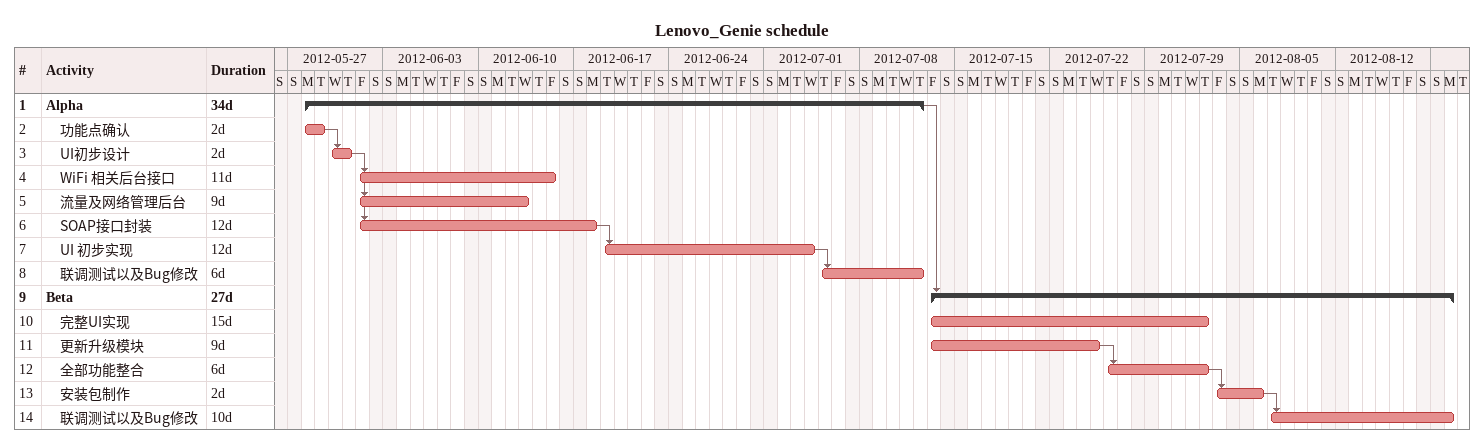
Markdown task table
Lenovo_Genie schedule

| ID | Level | Task | Duration | Start | Finish | Predecessors |
|---|---|---|---|---|---|---|
| 1 | 1 | **Alpha** | 34d | 2012-05-28 | 2012-07-12 |  |
| 2 | 2 | 功能点确认 | 2d | 2012-05-28 | 2012-05-29 |  |
| 3 | 2 | UI初步设计 | 2d | 2012-05-30 | 2012-05-31 | 2 |
| 4 | 2 | WiFi 相关后台接口 | 11d | 2012-06-01 | 2012-06-15 | 3 |
| 5 | 2 | 流量及网络管理后台 | 9d | 2012-06-01 | 2012-06-13 | 3 |
| 6 | 2 | SOAP接口封装 | 12d | 2012-06-01 | 2012-06-18 | 3 |
| 7 | 2 | UI 初步实现 | 12d | 2012-06-19 | 2012-07-04 | 6 |
| 8 | 2 | 联调测试以及Bug修改 | 6d | 2012-07-05 | 2012-07-12 | 7 |
| 9 | 1 | **Beta** | 27d | 2012-07-13 | 2012-08-20 | 1 |
| 10 | 2 | 完整UI实现 | 15d | 2012-07-13 | 2012-08-02 |  |
| 11 | 2 | 更新升级模块 | 9d | 2012-07-13 | 2012-07-25 |  |
| 12 | 2 | 全部功能整合 | 6d | 2012-07-26 | 2012-08-02 | 11 |
| 13 | 2 | 安装包制作 | 2d | 2012-08-03 | 2012-08-06 | 12 |
| 14 | 2 | 联调测试以及Bug修改 | 10d | 2012-08-07 | 2012-08-20 | 13 |
